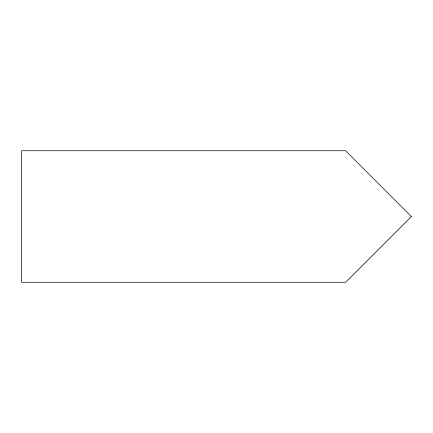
<?xml version="1.0" encoding="UTF-8"?>
<svg xmlns="http://www.w3.org/2000/svg" width="433" height="433" viewBox="0 0 433 433"><rect width="100%" height="100%" fill="white"/><g stroke="black" fill="none" stroke-linecap="round" stroke-linejoin="round"><path stroke-width="0.65" d="M411.35 216.565L345.637 282.273L21.65 282.273L21.65 150.727L345.637 150.727L411.35 216.565"/></g></svg>
